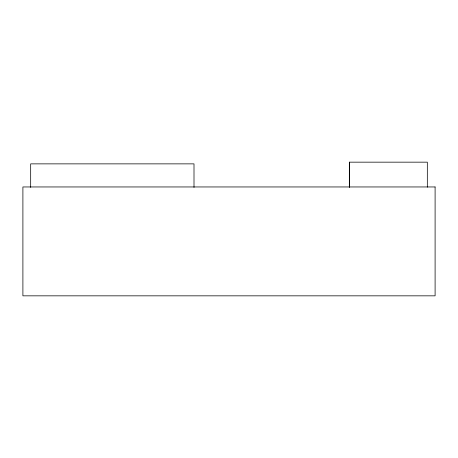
<?xml version="1.0" encoding="UTF-8"?>
<svg xmlns="http://www.w3.org/2000/svg" width="458" height="458" viewBox="0 0 458 458"><rect width="100%" height="100%" fill="white"/><g stroke="black" fill="none" stroke-linecap="round" stroke-linejoin="round"><path stroke-width="0.69" d="M427.325 187.185L427.325 162.161L349.334 162.161L349.334 187.185M349.551 162.161L349.551 187.185M194.003 187.408L194.003 163.867L30.675 163.867L30.675 187.408M435.1 186.956L22.9 186.956L22.9 295.839L435.1 295.839L435.1 186.956"/></g></svg>
